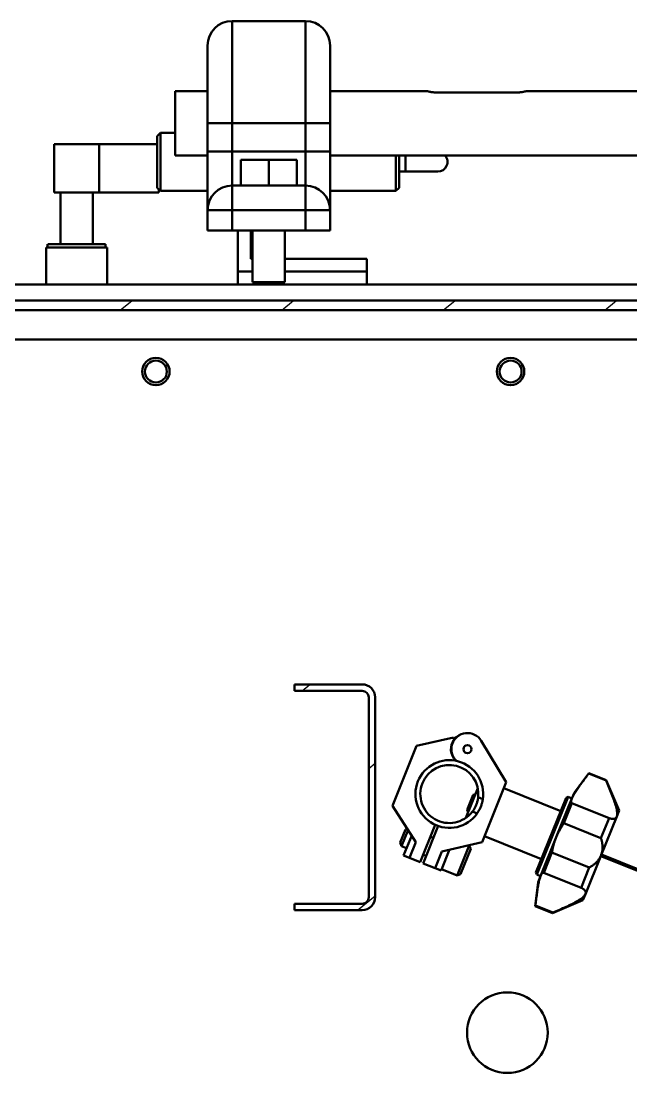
# Model space of a CAD drawing. Header units: millimetres. Extents: x 4915 to 15267, y 4787 to 10268.
# Drawn here: x 5499.4 to 5688.2, y 7277.9 to 7603.4 of the extents above; entities that cross this region are included whole.
import ezdxf

# ---------------------------------------------------------------- set-up
doc = ezdxf.new("R2010")
doc.units = ezdxf.units.MM
doc.layers.add('ハッチング', color=20, linetype='Continuous', lineweight=25)
doc.layers.add('外形線', color=7, linetype='Continuous', lineweight=50)
pattern_1 = [(39.348, (4647.53, 6298.67), (-20.0868, 24.49934), [])]

msp = doc.modelspace()

# ---------------------------------------------------------------- hatches: boundary and pattern name
at = {"layer": 'ハッチング'}
h = msp.add_hatch(dxfattribs=at)
h.set_pattern_fill('ANSI31', color=256, scale=253.44936, angle=-5.652, style=0)
h.set_pattern_definition(pattern_1)
h.paths.add_polyline_path([(5294.31, 7510.94), (5294.35, 7511.41), (5294.46, 7511.87), (5294.64, 7512.3), (5294.89, 7512.7), (5295.19, 7513.06), (5295.55, 7513.36), (5295.96, 7513.61), (5296.39, 7513.79), (5296.85, 7513.9), (5297.32, 7513.93), (5828.46, 7513.93), (5829.95, 7513.53), (5831.05, 7512.44), (5831.45, 7510.94), (5831.45, 7477.01), (5834.44, 7477.01), (5834.44, 7510.94), (5833.99, 7513.23), (5832.69, 7515.17), (5830.75, 7516.47), (5828.46, 7516.93), (5297.32, 7516.93), (5296.38, 7516.85), (5295.46, 7516.63), (5294.59, 7516.28), (5293.78, 7515.78), (5293.06, 7515.17), (5292.45, 7514.46), (5291.96, 7513.66), (5291.6, 7512.79), (5291.38, 7511.88), (5291.3, 7510.94), (5291.3, 7423.13), (5291.38, 7422.19), (5291.6, 7421.28), (5291.96, 7420.41), (5292.45, 7419.61), (5293.06, 7418.9), (5293.78, 7418.29), (5294.59, 7417.8), (5295.46, 7417.44), (5296.38, 7417.22), (5297.32, 7417.14), (5331.43, 7417.14), (5331.43, 7420.14), (5297.32, 7420.14), (5296.85, 7420.17), (5296.39, 7420.28), (5295.96, 7420.46), (5295.55, 7420.71), (5295.19, 7421.01), (5294.89, 7421.37), (5294.64, 7421.77), (5294.46, 7422.21), (5294.35, 7422.66), (5294.31, 7423.13)])
h = msp.add_hatch(dxfattribs=at)
h.set_pattern_fill('ANSI31', color=256, scale=253.44936, angle=-5.652, style=0)
h.set_pattern_definition(pattern_1)
h.paths.add_polyline_path([(5607.02, 7332.33), (5606.43, 7330.92), (5605.02, 7330.33), (5584.07, 7330.33), (5584.07, 7328.34), (5605.02, 7328.34), (5607.02, 7328.87), (5608.48, 7330.33), (5609.01, 7332.33), (5609.01, 7394.19), (5608.48, 7396.19), (5607.02, 7397.65), (5605.02, 7398.19), (5584.07, 7398.19), (5584.07, 7396.19), (5605.02, 7396.19), (5606.43, 7395.61), (5607.02, 7394.19)])

# ---------------------------------------------------------------- linework, layer by layer
at = {"layer": '外形線'}
for p, q in [((5587.46, 7603.44), (5564.71, 7603.44)), ((5564.71, 7603.44), (5564.71, 7571.81)), ((5587.46, 7571.81), (5587.46, 7603.44)), ((5557.12, 7571.81), (5557.12, 7595.86)), ((5595.04, 7595.86), (5595.04, 7571.81)), ((5547.15, 7571.81), (5547.15, 7581.79)), ((5547.15, 7581.79), (5557.12, 7581.79)), ((5595.04, 7581.79), (5624.98, 7581.79)), ((5652.92, 7581.33), (5627.97, 7581.33)), ((5655.91, 7581.79), (5697.82, 7581.79)), ((5547.15, 7561.83), (5547.15, 7571.81)), ((5557.12, 7571.81), (5557.12, 7563.09)), ((5564.71, 7571.81), (5557.12, 7571.81)), ((5587.46, 7571.81), (5564.71, 7571.81)), ((5564.71, 7563.09), (5564.71, 7571.81)), ((5587.46, 7571.81), (5587.46, 7563.09)), ((5587.46, 7571.81), (5595.04, 7571.81)), ((5595.04, 7563.09), (5595.04, 7571.81)), ((5541.58, 7567.82), (5542.58, 7568.81)), ((5542.58, 7568.81), (5547.15, 7568.81)), ((5509.64, 7565.32), (5523.61, 7565.32)), ((5509.64, 7565.32), (5509.64, 7550.35)), ((5523.61, 7565.32), (5523.61, 7550.35)), ((5541.58, 7565.32), (5523.61, 7565.32)), ((5547.15, 7561.83), (5557.12, 7561.83)), ((5557.12, 7563.09), (5557.12, 7544.97)), ((5564.71, 7563.09), (5557.12, 7563.09)), ((5587.46, 7563.09), (5564.71, 7563.09)), ((5564.71, 7552.55), (5564.71, 7563.09)), ((5587.46, 7563.09), (5587.46, 7552.55)), ((5587.46, 7563.09), (5595.04, 7563.09)), ((5595.04, 7544.97), (5595.04, 7563.09)), ((5595.04, 7561.83), (5697.82, 7561.83)), ((5576.08, 7560.53), (5567.44, 7560.53)), ((5567.44, 7552.55), (5567.44, 7560.53)), ((5576.08, 7552.55), (5576.08, 7560.53)), ((5584.73, 7560.53), (5576.08, 7560.53)), ((5584.73, 7552.55), (5584.73, 7560.53)), ((5616.42, 7556.84), (5618.41, 7556.84)), ((5618.41, 7556.84), (5628.39, 7556.84)), ((5541.58, 7551.85), (5542.58, 7550.85)), ((5564.71, 7552.55), (5564.71, 7544.97)), ((5573.32, 7552.55), (5564.71, 7552.55)), ((5576.08, 7552.55), (5573.32, 7552.55)), ((5578.85, 7552.55), (5576.08, 7552.55)), ((5587.46, 7552.55), (5578.85, 7552.55)), ((5587.46, 7544.97), (5587.46, 7552.55)), ((5616.42, 7551.85), (5615.42, 7550.85)), ((5523.61, 7550.35), (5509.64, 7550.35)), ((5511.64, 7534.39), (5511.64, 7550.35)), ((5521.62, 7534.39), (5521.62, 7550.35)), ((5523.61, 7550.35), (5542.1, 7550.35)), ((5542.1, 7551.34), (5542.1, 7550.35)), ((5542.58, 7550.85), (5557.12, 7550.85)), ((5595.04, 7550.85), (5615.42, 7550.85)), ((5557.12, 7544.97), (5557.12, 7538.58)), ((5564.71, 7544.97), (5557.12, 7544.97)), ((5564.71, 7538.58), (5564.71, 7544.97)), ((5564.71, 7544.97), (5587.46, 7544.97)), ((5587.46, 7544.97), (5587.46, 7538.58)), ((5595.04, 7544.97), (5587.46, 7544.97)), ((5595.04, 7538.58), (5595.04, 7544.97)), ((5564.71, 7538.58), (5557.12, 7538.58)), ((5587.46, 7538.58), (5564.71, 7538.58)), ((5566.52, 7525.91), (5566.52, 7538.58)), ((5570.51, 7538.58), (5570.51, 7529.9)), ((5570.53, 7529.9), (5570.53, 7538.58)), ((5571.09, 7538.58), (5571.09, 7522.62)), ((5581.07, 7538.58), (5581.07, 7522.62)), ((5595.04, 7538.58), (5587.46, 7538.58)), ((5507.15, 7533.39), (5526.11, 7533.39)), ((5507.15, 7521.92), (5507.15, 7533.39)), ((5507.65, 7534.39), (5507.65, 7533.39)), ((5507.71, 7534.39), (5525.61, 7534.39)), ((5525.61, 7534.39), (5525.61, 7533.39)), ((5526.11, 7521.92), (5526.11, 7533.39)), ((5570.51, 7529.9), (5571.09, 7529.9)), ((5581.07, 7529.9), (5606.44, 7529.9)), ((5606.44, 7529.9), (5606.44, 7525.91)), ((5606.45, 7525.91), (5606.45, 7529.9)), ((5571.09, 7525.91), (5566.52, 7525.91)), ((5566.52, 7525.91), (5566.52, 7521.92)), ((5571.09, 7525.91), (5566.52, 7525.91)), ((5606.44, 7525.91), (5581.07, 7525.91)), ((5606.44, 7525.91), (5581.07, 7525.91)), ((5606.44, 7525.91), (5606.44, 7521.92)), ((5606.45, 7525.91), (5606.45, 7521.92)), ((5581.07, 7522.62), (5571.09, 7522.62)), ((5194.98, 7521.92), (6266.58, 7521.92)), ((5828.46, 7516.93), (5297.32, 7516.93)), ((5297.32, 7513.93), (5828.46, 7513.93)), ((5425.41, 7504.95), (5809.58, 7504.95)), ((5584.07, 7398.19), (5584.07, 7396.19)), ((5605.02, 7398.19), (5584.07, 7398.19)), ((5584.07, 7396.19), (5605.02, 7396.19)), ((5607.02, 7394.19), (5607.02, 7332.33)), ((5609.01, 7332.33), (5609.01, 7394.19)), ((5633.39, 7381.44), (5634.99, 7382.41)), ((5621.82, 7379.12), (5614.35, 7360.61)), ((5633.21, 7381.75), (5621.82, 7379.12)), ((5633.21, 7381.75), (5633.51, 7381.24)), ((5649.58, 7367.9), (5641.84, 7380.72)), ((5670.64, 7364.77), (5675.15, 7370.76)), ((5675.15, 7370.76), (5675.1, 7370.62)), ((5675.1, 7370.62), (5680.47, 7368.45)), ((5680.52, 7368.58), (5675.15, 7370.76)), ((5637.04, 7356.85), (5640.76, 7366.06)), ((5642.1, 7349.4), (5649.58, 7367.9)), ((5648.83, 7366.05), (5666.41, 7358.95)), ((5680.52, 7368.58), (5680.47, 7368.45)), ((5684.52, 7359.17), (5680.52, 7368.58)), ((5637.5, 7359.33), (5639.37, 7363.96)), ((5639.37, 7363.96), (5640.02, 7364.23)), ((5640.88, 7363.24), (5642.32, 7362.66)), ((5658.75, 7339.99), (5668.09, 7363.11)), ((5668.74, 7363.39), (5659.02, 7339.34)), ((5669.89, 7362.91), (5665.04, 7350.9)), ((5668.09, 7363.11), (5668.74, 7363.39)), ((5668.74, 7363.39), (5669.9, 7362.92)), ((5670.64, 7364.77), (5669.89, 7362.91)), ((5614.35, 7360.61), (5621.64, 7349.38)), ((5669.89, 7361.48), (5667.36, 7355.22)), ((5669.89, 7361.48), (5681.42, 7356.82)), ((5637.5, 7359.33), (5637.78, 7358.68)), ((5640.52, 7358.22), (5639.09, 7358.8)), ((5678.89, 7350.57), (5681.42, 7356.82)), ((5683.77, 7357.31), (5678.91, 7345.29)), ((5684.52, 7359.17), (5683.77, 7357.31)), ((5616.73, 7349.21), (5618.38, 7353.28)), ((5619.19, 7353.16), (5617.18, 7348.17)), ((5618.38, 7353.28), (5618.95, 7353.52)), ((5622.9, 7343.17), (5627.58, 7354.74)), ((5628.5, 7354.37), (5623.83, 7342.79)), ((5678.89, 7350.57), (5667.36, 7355.22)), ((5617.81, 7345.22), (5620.32, 7351.42)), ((5627, 7350.66), (5626.08, 7351.03)), ((5642.85, 7351.25), (5660.43, 7344.15)), ((5665.04, 7350.9), (5660.18, 7338.88)), ((5616.73, 7349.21), (5617.18, 7348.17)), ((5618.75, 7347.54), (5617.18, 7348.17)), ((5621.64, 7349.38), (5619.66, 7344.48)), ((5627.53, 7341.3), (5629.64, 7346.52)), ((5632.01, 7347.07), (5629.38, 7340.55)), ((5629.64, 7346.52), (5642.1, 7349.4)), ((5634.38, 7339.07), (5638.11, 7348.32)), ((5638.56, 7347.28), (5635.42, 7339.51)), ((5637.86, 7348.42), (5638.11, 7348.32)), ((5638.56, 7347.28), (5638.11, 7348.32)), ((5619.66, 7344.48), (5617.81, 7345.22)), ((5619.66, 7344.48), (5622.9, 7343.17)), ((5624.76, 7345.11), (5623.84, 7345.48)), ((5663.7, 7346.17), (5661.18, 7339.92)), ((5663.7, 7346.17), (5675.23, 7341.51)), ((5678.91, 7345.29), (5674.06, 7333.27)), ((5678.82, 7345.06), (5737.2, 7321.47)), ((5737.39, 7321.93), (5679.01, 7345.52)), ((5623.83, 7342.79), (5627.53, 7341.3)), ((5629.38, 7340.55), (5627.53, 7341.3)), ((5629.57, 7341.01), (5634.38, 7339.07)), ((5658.75, 7339.99), (5659.02, 7339.34)), ((5672.71, 7335.26), (5661.18, 7339.92)), ((5672.71, 7335.26), (5675.23, 7341.51)), ((5635.42, 7339.51), (5634.38, 7339.07)), ((5659.43, 7337.02), (5658.52, 7329.58)), ((5659.02, 7339.34), (5660.18, 7338.87)), ((5660.18, 7338.88), (5659.43, 7337.02)), ((5584.07, 7330.33), (5584.07, 7328.34)), ((5605.02, 7330.33), (5584.07, 7330.33)), ((5673.31, 7331.41), (5663.89, 7327.41)), ((5674.06, 7333.27), (5673.31, 7331.41)), ((5584.07, 7328.34), (5605.02, 7328.34)), ((5658.57, 7329.72), (5658.52, 7329.58)), ((5663.89, 7327.41), (5658.52, 7329.58)), ((5663.94, 7327.55), (5658.57, 7329.72)), ((5663.94, 7327.55), (5663.89, 7327.41))]:
    msp.add_line(p, q, dxfattribs=at).dxf.unprotected_set("ltscale", 0)
for points in [[(5627.97, 7581.33), (5627.78, 7581.33), (5627.59, 7581.34), (5627.39, 7581.35), (5627.2, 7581.36), (5627.01, 7581.38), (5626.82, 7581.4), (5626.64, 7581.42), (5626.47, 7581.45), (5626.3, 7581.47), (5626.14, 7581.5), (5625.99, 7581.53), (5625.85, 7581.56), (5625.73, 7581.59), (5625.6, 7581.62), (5625.49, 7581.65), (5625.38, 7581.67), (5625.29, 7581.7), (5625.21, 7581.72), (5625.14, 7581.74), (5625.08, 7581.76), (5625.03, 7581.77), (5625, 7581.78), (5624.98, 7581.79), (5624.98, 7581.79)], [(5655.91, 7581.79), (5655.9, 7581.79), (5655.88, 7581.78), (5655.85, 7581.77), (5655.81, 7581.76), (5655.75, 7581.74), (5655.68, 7581.72), (5655.6, 7581.7), (5655.5, 7581.67), (5655.4, 7581.65), (5655.28, 7581.62), (5655.16, 7581.59), (5655.03, 7581.56), (5654.9, 7581.53), (5654.75, 7581.5), (5654.59, 7581.47), (5654.42, 7581.45), (5654.25, 7581.42), (5654.07, 7581.4), (5653.88, 7581.38), (5653.69, 7581.36), (5653.49, 7581.35), (5653.3, 7581.34), (5653.11, 7581.33), (5652.92, 7581.33)], [(5669.89, 7362.91), (5669.98, 7363.13), (5670.09, 7363.36), (5670.22, 7363.6), (5670.36, 7363.86), (5670.51, 7364.13), (5670.68, 7364.42), (5670.86, 7364.72), (5671.06, 7365.02), (5671.27, 7365.34), (5671.48, 7365.65), (5671.7, 7365.98), (5671.92, 7366.3), (5672.15, 7366.62), (5672.39, 7366.96), (5672.64, 7367.3), (5672.89, 7367.66), (5673.16, 7368.02), (5673.43, 7368.39), (5673.71, 7368.76), (5673.98, 7369.14), (5674.26, 7369.51), (5674.54, 7369.89), (5674.82, 7370.26), (5675.1, 7370.62)], [(5680.47, 7368.45), (5680.69, 7367.94), (5680.9, 7367.43), (5681.12, 7366.9), (5681.34, 7366.38), (5681.56, 7365.85), (5681.77, 7365.32), (5681.98, 7364.79), (5682.19, 7364.27), (5682.39, 7363.75), (5682.58, 7363.24), (5682.77, 7362.74), (5682.94, 7362.25), (5683.11, 7361.77), (5683.26, 7361.3), (5683.41, 7360.84), (5683.54, 7360.37), (5683.66, 7359.91), (5683.76, 7359.46), (5683.84, 7359.03), (5683.89, 7358.61), (5683.91, 7358.23), (5683.9, 7357.89), (5683.85, 7357.58), (5683.77, 7357.31)], [(5639.09, 7358.8), (5639.15, 7358.87), (5639.22, 7358.97), (5639.31, 7359.09), (5639.4, 7359.23), (5639.5, 7359.38), (5639.61, 7359.55), (5639.72, 7359.74), (5639.84, 7359.95), (5639.96, 7360.18), (5640.08, 7360.41), (5640.19, 7360.65), (5640.29, 7360.9), (5640.38, 7361.14), (5640.47, 7361.39), (5640.55, 7361.64), (5640.62, 7361.88), (5640.68, 7362.12), (5640.73, 7362.33), (5640.78, 7362.53), (5640.81, 7362.71), (5640.84, 7362.88), (5640.86, 7363.02), (5640.87, 7363.14), (5640.88, 7363.24)], [(5669.89, 7361.48), (5669.85, 7361.49), (5669.82, 7361.52), (5669.79, 7361.54), (5669.76, 7361.57), (5669.74, 7361.61), (5669.72, 7361.65), (5669.7, 7361.69), (5669.69, 7361.73), (5669.67, 7361.78), (5669.66, 7361.84), (5669.66, 7361.89), (5669.66, 7361.95), (5669.66, 7362.02), (5669.66, 7362.09), (5669.67, 7362.16), (5669.68, 7362.23), (5669.7, 7362.31), (5669.72, 7362.39), (5669.74, 7362.47), (5669.76, 7362.55), (5669.79, 7362.64), (5669.82, 7362.73), (5669.86, 7362.82), (5669.89, 7362.91)], [(5642.32, 7362.66), (5642.3, 7362.57), (5642.28, 7362.45), (5642.26, 7362.3), (5642.22, 7362.14), (5642.18, 7361.96), (5642.14, 7361.77), (5642.08, 7361.55), (5642.02, 7361.32), (5641.94, 7361.07), (5641.86, 7360.83), (5641.77, 7360.58), (5641.68, 7360.33), (5641.58, 7360.09), (5641.47, 7359.85), (5641.35, 7359.62), (5641.24, 7359.39), (5641.13, 7359.18), (5641.01, 7358.98), (5640.91, 7358.81), (5640.81, 7358.65), (5640.72, 7358.52), (5640.64, 7358.39), (5640.58, 7358.3), (5640.52, 7358.22)], [(5683.77, 7357.31), (5683.73, 7357.21), (5683.67, 7357.11), (5683.62, 7357.03), (5683.55, 7356.95), (5683.48, 7356.88), (5683.41, 7356.82), (5683.32, 7356.76), (5683.24, 7356.71), (5683.15, 7356.67), (5683.05, 7356.63), (5682.95, 7356.61), (5682.85, 7356.59), (5682.74, 7356.57), (5682.63, 7356.57), (5682.51, 7356.57), (5682.39, 7356.58), (5682.28, 7356.59), (5682.16, 7356.61), (5682.03, 7356.63), (5681.91, 7356.66), (5681.79, 7356.69), (5681.66, 7356.73), (5681.54, 7356.77), (5681.42, 7356.82)], [(5665.04, 7350.9), (5665.11, 7351.08), (5665.19, 7351.27), (5665.28, 7351.47), (5665.36, 7351.66), (5665.45, 7351.85), (5665.54, 7352.04), (5665.63, 7352.23), (5665.72, 7352.42), (5665.82, 7352.61), (5665.91, 7352.8), (5666.01, 7352.99), (5666.11, 7353.18), (5666.21, 7353.36), (5666.31, 7353.55), (5666.42, 7353.73), (5666.52, 7353.9), (5666.63, 7354.08), (5666.73, 7354.25), (5666.84, 7354.42), (5666.94, 7354.59), (5667.05, 7354.75), (5667.15, 7354.91), (5667.26, 7355.07), (5667.36, 7355.22)], [(5663.7, 7346.17), (5663.73, 7346.35), (5663.77, 7346.54), (5663.8, 7346.72), (5663.84, 7346.91), (5663.88, 7347.11), (5663.92, 7347.3), (5663.97, 7347.5), (5664.02, 7347.7), (5664.07, 7347.9), (5664.12, 7348.1), (5664.17, 7348.31), (5664.23, 7348.51), (5664.28, 7348.71), (5664.34, 7348.92), (5664.41, 7349.12), (5664.47, 7349.32), (5664.54, 7349.52), (5664.6, 7349.73), (5664.67, 7349.93), (5664.74, 7350.12), (5664.81, 7350.32), (5664.89, 7350.51), (5664.96, 7350.71), (5665.04, 7350.9)], [(5678.89, 7350.57), (5678.95, 7350.37), (5679.01, 7350.17), (5679.07, 7349.96), (5679.12, 7349.75), (5679.17, 7349.54), (5679.21, 7349.32), (5679.25, 7349.1), (5679.28, 7348.88), (5679.31, 7348.65), (5679.34, 7348.42), (5679.35, 7348.2), (5679.36, 7347.97), (5679.37, 7347.74), (5679.36, 7347.51), (5679.35, 7347.28), (5679.34, 7347.05), (5679.31, 7346.82), (5679.28, 7346.6), (5679.24, 7346.37), (5679.19, 7346.15), (5679.13, 7345.93), (5679.07, 7345.71), (5678.99, 7345.5), (5678.91, 7345.29)], [(5678.91, 7345.29), (5678.83, 7345.08), (5678.73, 7344.88), (5678.63, 7344.68), (5678.51, 7344.48), (5678.39, 7344.29), (5678.27, 7344.1), (5678.13, 7343.91), (5677.99, 7343.73), (5677.85, 7343.55), (5677.7, 7343.38), (5677.54, 7343.21), (5677.38, 7343.05), (5677.21, 7342.89), (5677.04, 7342.74), (5676.87, 7342.59), (5676.69, 7342.45), (5676.51, 7342.32), (5676.33, 7342.19), (5676.15, 7342.06), (5675.96, 7341.94), (5675.78, 7341.82), (5675.6, 7341.71), (5675.42, 7341.61), (5675.23, 7341.51)], [(5660.18, 7338.88), (5660.22, 7338.97), (5660.26, 7339.06), (5660.3, 7339.14), (5660.34, 7339.23), (5660.38, 7339.3), (5660.42, 7339.38), (5660.46, 7339.45), (5660.51, 7339.51), (5660.55, 7339.58), (5660.59, 7339.63), (5660.64, 7339.69), (5660.68, 7339.73), (5660.72, 7339.77), (5660.77, 7339.81), (5660.81, 7339.84), (5660.85, 7339.87), (5660.9, 7339.89), (5660.94, 7339.91), (5660.98, 7339.92), (5661.02, 7339.93), (5661.06, 7339.93), (5661.1, 7339.93), (5661.14, 7339.93), (5661.18, 7339.92)], [(5658.57, 7329.72), (5658.63, 7330.17), (5658.68, 7330.63), (5658.74, 7331.09), (5658.8, 7331.56), (5658.86, 7332.02), (5658.92, 7332.48), (5658.99, 7332.94), (5659.05, 7333.38), (5659.11, 7333.82), (5659.17, 7334.24), (5659.23, 7334.64), (5659.29, 7335.03), (5659.35, 7335.42), (5659.42, 7335.8), (5659.49, 7336.18), (5659.56, 7336.55), (5659.63, 7336.91), (5659.7, 7337.25), (5659.78, 7337.57), (5659.86, 7337.88), (5659.94, 7338.16), (5660.02, 7338.42), (5660.1, 7338.66), (5660.18, 7338.88)], [(5672.71, 7335.26), (5672.83, 7335.2), (5672.95, 7335.15), (5673.06, 7335.09), (5673.17, 7335.03), (5673.28, 7334.96), (5673.38, 7334.9), (5673.48, 7334.83), (5673.58, 7334.75), (5673.67, 7334.68), (5673.75, 7334.6), (5673.83, 7334.52), (5673.9, 7334.43), (5673.96, 7334.35), (5674.01, 7334.26), (5674.06, 7334.16), (5674.09, 7334.07), (5674.12, 7333.98), (5674.14, 7333.88), (5674.15, 7333.78), (5674.15, 7333.68), (5674.14, 7333.58), (5674.12, 7333.48), (5674.1, 7333.37), (5674.06, 7333.27)], [(5674.06, 7333.27), (5673.93, 7333.02), (5673.75, 7332.77), (5673.52, 7332.51), (5673.24, 7332.25), (5672.92, 7331.99), (5672.56, 7331.73), (5672.17, 7331.47), (5671.77, 7331.22), (5671.35, 7330.98), (5670.92, 7330.75), (5670.48, 7330.52), (5670.03, 7330.29), (5669.56, 7330.06), (5669.08, 7329.83), (5668.59, 7329.6), (5668.08, 7329.36), (5667.57, 7329.13), (5667.05, 7328.9), (5666.53, 7328.67), (5666.01, 7328.44), (5665.49, 7328.21), (5664.97, 7327.98), (5664.45, 7327.76), (5663.94, 7327.55)]]:
    msp.add_lwpolyline(points, dxfattribs=at).dxf.unprotected_set("ltscale", 0)
for centre, radius in [((5541.16, 7494.98), 4.24), ((5541.16, 7494.98), 3.39), ((5650.92, 7494.98), 4.24), ((5650.92, 7494.98), 3.39), ((5637.57, 7378.14), 1.25), ((5649.92, 7290.42), 12.47)]:
    msp.add_circle(centre, radius, dxfattribs=at).dxf.unprotected_set("ltscale", 0)
for centre, radius, start, end in [((5564.71, 7595.86), 7.58, 90, 180), ((5587.46, 7595.86), 7.58, 0, 90), ((5628.39, 7559.83), 2.99, 270, 41.8244), ((5564.71, 7544.97), 7.58, 90, 180), ((5587.46, 7544.97), 7.58, 0, 90), ((5605.02, 7394.19), 3.99, 0, 90), ((5605.02, 7394.19), 2, 0, 90), ((5637.57, 7378.14), 4.99, 31.1301, 226.6961), ((5637.57, 7378.14), 5.11, 142.6048, 224.5165), ((5631.96, 7364.26), 10.48, 351.206, 324.794), ((5631.96, 7364.26), 8.98, 353.4578, 322.5422), ((5605.02, 7332.33), 3.99, 270, 0), ((5605.02, 7332.33), 2, 270, 0)]:
    msp.add_arc(centre, radius, start, end, dxfattribs=at).dxf.unprotected_set("ltscale", 0)
for centre, major_axis, start_param, end_param in [((5541.58, 7559.83), (0, 7.98), 0.000359, 1.570796), ((5542.58, 7559.83), (0, 8.98), 0, 1.570796), ((5615.42, 7559.83), (0, -8.98), 4.488233, 4.712389), ((5616.42, 7559.83), (0, 7.98), 1.318045, 1.570796), ((5616.42, 7559.83), (0, 2.99), 0.840822, 1.570796), ((5618.41, 7559.83), (0, -2.99), 3.982414, 6.283184), ((5541.58, 7559.83), (0, -7.98), 4.712389, 6.282826), ((5542.58, 7559.83), (0, -8.98), 4.712389, 6.283185), ((5615.42, 7559.83), (0, -8.98), 4.712389, 6.283544), ((5616.42, 7559.83), (0, -7.98), 4.712389, 7.469585), ((5616.42, 7559.83), (0, -2.99), 4.712389, 6.283185)]:
    msp.add_ellipse(centre, major_axis=major_axis, ratio=0.000359, start_param=start_param, end_param=end_param, dxfattribs=at).dxf.unprotected_set("ltscale", 0)

doc.saveas('drawing.dxf')
